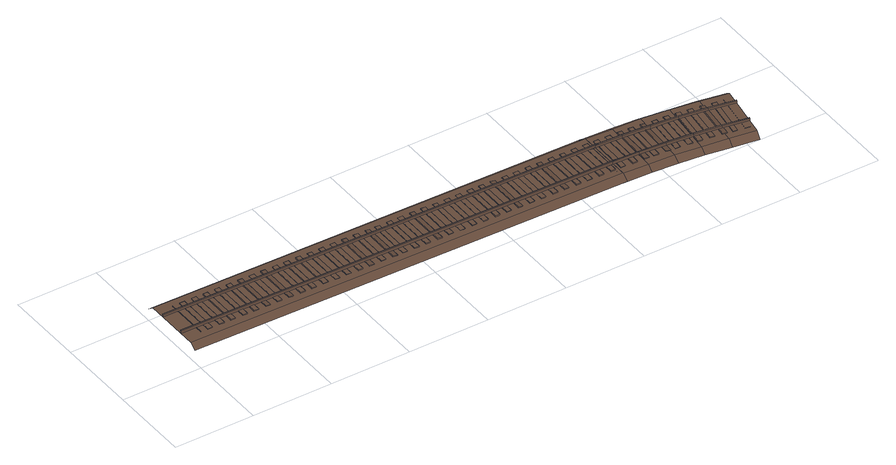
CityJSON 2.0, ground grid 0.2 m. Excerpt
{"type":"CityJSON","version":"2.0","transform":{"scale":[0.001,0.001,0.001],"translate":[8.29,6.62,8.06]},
"CityObjects":{
"railway1":{"type":"Railway","attributes":{"name":"Track-07","relativeToTerrain":"entirelyAboveTerrain","function":"1855"},"geometry":[{"type":"MultiSurface","lod":"3","boundaries":[[[0,1,2,3]],[[4,5,6,7]],[[8,4,7,9]],[[9,7,6,10]],[[5,11,10,6]],[[12,13,14,15]],[[11,8,9,10]],[[16,12,15,17]],[[17,15,14,18]],[[13,19,18,14]],[[20,21,22,23]],[[19,16,17,18]],[[24,20,23,25]],[[25,23,22,26]],[[21,27,26,22]],[[28,29,30,31]],[[27,24,25,26]],[[32,28,31,33]],[[33,31,30,34]],[[29,35,34,30]],[[36,37,38,39]],[[35,32,33,34]],[[40,36,39,41]],[[41,39,38,42]],[[37,43,42,38]],[[44,45,46,47]],[[43,40,41,42]],[[48,44,47,49]],[[49,47,46,50]],[[45,51,50,46]],[[52,53,54,55]],[[51,48,49,50]],[[56,52,55,57]],[[57,55,54,58]],[[53,59,58,54]],[[60,61,62,63]],[[59,56,57,58]],[[64,60,63,65]],[[65,63,62,66]],[[61,67,66,62]],[[68,69,70,71]],[[67,64,65,66]],[[72,68,71,73]],[[73,71,70,74]],[[69,75,74,70]],[[76,77,78,79]],[[75,72,73,74]],[[80,76,79,81]],[[81,79,78,82]],[[77,83,82,78]],[[84,85,86,87]],[[83,80,81,82]],[[88,84,87,89]],[[89,87,86,90]],[[85,91,90,86]],[[92,93,94,95]],[[91,88,89,90]],[[96,92,95,97]],[[97,95,94,98]],[[93,99,98,94]],[[100,101,102,103]],[[99,96,97,98]],[[104,100,103,105]],[[105,103,102,106]],[[101,107,106,102]],[[108,109,110,111]],[[107,104,105,106]],[[112,108,111,113]],[[113,111,110,114]],[[109,115,114,110]],[[116,117,118,119]],[[115,112,113,114]],[[120,116,119,121]],[[121,119,118,122]],[[117,123,122,118]],[[124,125,126,127]],[[123,120,121,122]],[[128,124,127,129]],[[129,127,126,130]],[[125,131,130,126]],[[132,133,134,135]],[[131,128,129,130]],[[136,137,138,139]],[[140,132,135,141]],[[141,135,134,142]],[[133,143,142,134]],[[144,145,146,147]],[[148,149,150,151]],[[149,152,153,150]],[[152,154,155,153]],[[143,140,141,142]],[[138,156,157,139]],[[158,144,147,159]],[[159,147,146,160]],[[161,162,163,164]],[[163,162,165,166]],[[145,167,160,146]],[[168,166,165,169]],[[170,171,172,173]],[[167,158,159,160]],[[174,175,157,156]],[[176,170,173,177]],[[177,173,172,178]],[[171,179,178,172]],[[180,181,182,183]],[[179,176,177,178]],[[184,180,183,185]],[[185,183,182,186]],[[181,187,186,182]],[[188,189,190,191]],[[187,184,185,186]],[[192,188,191,193]],[[193,191,190,194]],[[189,195,194,190]],[[196,197,198,199]],[[195,192,193,194]],[[200,196,199,201]],[[201,199,198,202]],[[197,203,202,198]],[[204,205,206,207]],[[203,200,201,202]],[[208,204,207,209]],[[209,207,206,210]],[[205,211,210,206]],[[212,213,214,215]],[[211,208,209,210]],[[216,212,215,217]],[[217,215,214,218]],[[213,219,218,214]],[[220,221,222,223]],[[219,216,217,218]],[[224,220,223,225]],[[225,223,222,226]],[[221,227,226,222]],[[228,229,230,231]],[[227,224,225,226]],[[232,228,231,233]],[[233,231,230,234]],[[229,235,234,230]],[[236,237,238,239]],[[235,232,233,234]],[[240,236,239,241]],[[241,239,238,242]],[[237,243,242,238]],[[244,245,246,247]],[[243,240,241,242]],[[248,244,247,249]],[[249,247,246,250]],[[245,251,250,246]],[[252,253,254,255]],[[251,248,249,250]],[[256,252,255,257]],[[257,255,254,258]],[[253,259,258,254]],[[260,261,262,263]],[[259,256,257,258]],[[264,260,263,265]],[[265,263,262,266]],[[261,267,266,262]],[[268,269,270,271]],[[267,264,265,266]],[[272,268,271,273]],[[273,271,270,274]],[[269,275,274,270]],[[276,277,278,279]],[[275,272,273,274]],[[280,276,279,281]],[[281,279,278,282]],[[277,283,282,278]],[[284,285,286,287]],[[283,280,281,282]],[[288,284,287,289]],[[289,287,286,290]],[[285,291,290,286]],[[292,293,294,295]],[[291,288,289,290]],[[296,292,295,297]],[[297,295,294,298]],[[293,299,298,294]],[[300,301,302,303]],[[299,296,297,298]],[[304,300,303,305]],[[305,303,302,306]],[[301,307,306,302]],[[308,309,310,311]],[[307,304,305,306]],[[312,308,311,313]],[[313,311,310,314]],[[315,316,317,318]],[[309,319,314,310]],[[320,321,322,323]],[[156,138,137,174]],[[316,315,324,325]],[[319,312,313,314]],[[326,320,323,327]],[[322,328,327,323]],[[329,330,331,332]],[[333,329,332,334]],[[335,333,334,336]],[[321,337,328,322]],[[338,339,340,341]],[[317,316,325,342]],[[337,326,327,328]],[[343,344,345,346]],[[347,338,341,348]],[[349,343,346,350]],[[351,349,350,352]],[[340,353,348,341]],[[339,354,353,340]],[[318,317,342,355]],[[356,357,358,359]],[[354,347,348,353]],[[360,356,359,361]],[[325,324,362,363]],[[358,364,361,359]],[[365,366,367,368]],[[357,369,364,358]],[[332,331,370,371]],[[334,332,371,372]],[[336,334,372,373]],[[369,360,361,364]],[[374,365,368,375]],[[367,376,375,368]],[[342,325,363,377]],[[366,378,376,367]],[[379,380,381,382]],[[346,345,383,384]],[[350,346,384,385]],[[352,350,385,386]],[[378,374,375,376]],[[387,379,382,388]],[[381,389,388,382]],[[355,342,377,390]],[[391,392,393,394]],[[380,395,389,381]],[[363,362,396,397]],[[395,387,388,389]],[[398,391,394,399]],[[371,370,400,401]],[[393,402,399,394]],[[372,371,401,403]],[[373,372,403,404]],[[392,405,402,393]],[[406,407,408,409]],[[377,363,397,410]],[[405,398,399,402]],[[411,406,409,412]],[[384,383,413,414]],[[385,384,414,415]],[[386,385,415,416]],[[408,417,412,409]],[[418,419,420,421]],[[407,422,417,408]],[[390,377,410,423]],[[397,396,424,425]],[[426,418,421,427]],[[422,411,412,417]],[[420,428,427,421]],[[429,430,431,432]],[[419,433,428,420]],[[401,400,434,435]],[[403,401,435,436]],[[404,403,436,437]],[[438,429,432,439]],[[433,426,427,428]],[[410,397,425,440]],[[431,441,439,432]],[[442,443,444,445]],[[430,446,441,431]],[[414,413,447,448]],[[415,414,448,449]],[[416,415,449,450]],[[451,442,445,452]],[[446,438,439,441]],[[425,424,453,454]],[[444,455,452,445]],[[456,457,458,459]],[[423,410,440,460]],[[443,461,455,444]],[[435,434,462,463]],[[436,435,463,464]],[[465,456,459,466]],[[437,436,464,467]],[[461,451,452,455]],[[458,468,466,459]],[[469,470,471,472]],[[457,473,468,458]],[[440,425,454,474]],[[475,469,472,476]],[[448,447,477,478]],[[473,465,466,468]],[[449,448,478,479]],[[450,449,479,480]],[[460,440,474,481]]]}]}
},
"vertices":[
[42,63,42],[42,171,42],[42,171,43],[42,63,43],[60,63,41],[72,63,41],[72,63,43],[60,63,43],[60,171,41],[60,171,43],[72,171,43],[72,171,41],[90,63,41],[102,63,41],[102,63,43],[90,63,43],[90,171,41],[90,171,43],[102,171,43],[102,171,41],[119,63,40],[131,63,40],[131,63,42],[119,63,42],[119,171,40],[119,171,42],[131,171,42],[131,171,40],[149,63,40],[161,63,40],[161,63,42],[149,63,42],[149,171,40],[149,171,42],[161,171,42],[161,171,40],[178,63,39],[190,63,39],[190,63,41],[178,63,41],[178,171,39],[178,171,41],[190,171,41],[190,171,39],[208,63,39],[220,63,38],[220,63,40],[208,63,41],[208,171,39],[208,171,41],[220,171,40],[220,171,38],[238,63,38],[250,63,38],[250,63,40],[238,63,40],[238,171,38],[238,171,40],[250,171,40],[250,171,38],[267,63,38],[279,63,36],[279,63,39],[267,63,40],[267,171,38],[267,171,40],[279,171,39],[279,171,36],[297,63,36],[309,63,36],[309,63,39],[297,63,39],[297,171,36],[297,171,39],[309,171,39],[309,171,36],[326,63,36],[338,63,36],[338,63,38],[326,63,38],[326,171,36],[326,171,38],[338,171,38],[338,171,36],[356,63,36],[368,63,36],[368,63,38],[356,63,38],[356,171,36],[356,171,38],[368,171,38],[368,171,36],[386,63,35],[398,63,35],[398,63,36],[386,63,36],[386,171,35],[386,171,36],[398,171,36],[398,171,35],[415,63,35],[427,63,35],[427,63,36],[415,63,36],[415,171,35],[415,171,36],[427,171,36],[427,171,35],[445,63,33],[457,63,33],[457,63,36],[445,63,36],[445,171,33],[445,171,36],[457,171,36],[457,171,33],[474,63,33],[486,63,33],[486,63,35],[474,63,36],[474,171,33],[474,171,36],[486,171,35],[486,171,33],[504,63,33],[516,63,33],[516,63,35],[504,63,35],[504,171,33],[504,171,35],[516,171,35],[516,171,33],[534,63,33],[546,63,32],[546,63,33],[534,63,35],[4,29,30],[1111,29,10],[1111,45,22],[4,45,42],[534,171,33],[534,171,35],[546,171,33],[546,171,32],[559,63,32],[571,63,32],[571,63,33],[559,63,33],[1117,81,24],[1117,81,30],[4,81,49],[4,81,43],[1117,85,30],[4,85,49],[1117,85,24],[4,85,43],[1111,189,22],[4,189,42],[559,171,32],[559,171,33],[571,171,33],[1117,149,24],[1117,149,30],[4,149,49],[4,149,43],[1117,153,30],[4,153,49],[571,171,32],[4,153,43],[1117,153,24],[589,63,32],[601,63,30],[601,63,33],[589,63,33],[1111,205,10],[4,205,30],[589,171,32],[589,171,33],[601,171,33],[601,171,30],[618,63,30],[630,63,30],[630,63,33],[618,63,33],[618,171,30],[618,171,33],[630,171,33],[630,171,30],[648,63,30],[660,63,30],[660,63,32],[648,63,33],[648,171,30],[648,171,33],[660,171,32],[660,171,30],[677,63,30],[689,63,30],[689,63,32],[677,63,32],[677,171,30],[677,171,32],[689,171,32],[689,171,30],[707,63,29],[719,63,29],[719,63,30],[707,63,30],[707,171,29],[707,171,30],[719,171,30],[719,171,29],[737,63,29],[749,63,29],[749,63,30],[737,63,30],[737,171,29],[737,171,30],[749,171,30],[749,171,29],[766,63,27],[778,63,27],[778,63,30],[766,63,30],[766,171,27],[766,171,30],[778,171,30],[778,171,27],[796,63,27],[808,63,27],[808,63,30],[796,63,30],[796,171,27],[796,171,30],[808,171,30],[808,171,27],[825,63,27],[837,63,27],[837,63,29],[825,63,29],[825,171,27],[825,171,29],[837,171,29],[837,171,27],[855,63,27],[867,63,26],[867,63,27],[855,63,29],[855,171,27],[855,171,29],[867,171,27],[867,171,26],[884,63,26],[896,63,26],[897,63,27],[885,63,27],[884,171,26],[885,171,27],[897,171,27],[896,171,26],[914,63,26],[926,63,25],[926,63,27],[914,63,27],[914,171,26],[914,171,27],[926,171,27],[926,171,25],[944,63,25],[956,63,25],[956,63,27],[944,63,27],[944,171,25],[944,171,27],[956,171,27],[956,171,25],[973,63,25],[985,63,24],[985,63,26],[973,63,27],[973,171,25],[973,171,27],[985,171,26],[985,171,24],[1003,63,24],[1015,63,24],[1015,63,26],[1003,63,26],[1003,171,24],[1003,171,26],[1015,171,26],[1015,171,24],[1032,63,23],[1044,63,23],[1044,63,25],[1032,63,25],[1032,171,23],[1032,171,25],[1044,171,25],[1044,171,23],[1062,63,23],[1074,63,23],[1074,63,25],[1062,63,25],[1062,171,23],[1062,171,25],[1074,171,25],[1074,171,23],[1092,63,22],[1104,63,22],[1104,63,24],[1092,63,24],[1092,171,22],[1092,171,24],[1104,171,24],[1102,29,10],[1103,45,22],[1105,189,22],[1105,205,10],[1104,171,22],[1117,62,22],[1129,62,22],[1129,62,24],[1117,62,24],[1173,27,9],[1174,43,20],[1119,170,22],[1119,170,24],[1131,170,24],[1098,81,30],[1098,81,24],[1175,79,23],[1175,79,29],[1098,85,30],[1175,83,29],[1098,85,24],[1175,83,23],[1131,170,22],[1147,62,20],[1159,62,20],[1159,62,23],[1147,62,23],[1179,187,20],[1099,149,30],[1099,149,24],[1177,147,23],[1177,147,29],[1149,170,20],[1149,170,23],[1099,153,30],[1178,151,29],[1099,153,24],[1177,151,23],[1161,170,23],[1161,170,20],[1179,203,9],[1177,61,20],[1189,61,20],[1189,61,22],[1177,61,23],[1178,169,20],[1178,169,23],[1238,24,7],[1239,40,19],[1190,169,22],[1200,60,20],[1212,59,20],[1212,59,22],[1200,60,22],[1190,169,20],[1242,76,20],[1242,76,27],[1242,80,27],[1242,80,20],[1206,168,20],[1206,168,22],[1218,167,22],[1249,184,19],[1218,167,20],[1230,59,20],[1242,58,19],[1242,58,20],[1230,59,22],[1246,144,20],[1247,144,27],[1247,148,27],[1247,148,20],[1235,166,20],[1235,166,22],[1247,166,20],[1250,200,7],[1253,57,19],[1265,56,19],[1265,56,20],[1253,57,20],[1247,166,19],[1303,18,6],[1304,34,17],[1263,164,19],[1263,164,20],[1308,70,20],[1308,70,26],[1275,163,20],[1309,74,26],[1309,74,20],[1275,163,19],[1283,54,19],[1295,53,17],[1295,53,20],[1283,54,20],[1319,178,17],[1292,162,17],[1292,162,20],[1315,138,20],[1315,138,26],[1316,142,26],[1316,142,20],[1304,161,20],[1307,52,17],[1318,51,17],[1319,51,20],[1307,52,20],[1304,161,17],[1321,193,6],[1367,10,4],[1369,26,17],[1320,159,17],[1320,159,20],[1332,158,20],[1336,49,17],[1348,47,17],[1348,47,19],[1336,49,20],[1332,158,17],[1375,62,19],[1375,62,25],[1375,66,25],[1375,66,19],[1349,156,17],[1349,156,19],[1390,169,16],[1361,154,19],[1365,45,17],[1377,43,17],[1377,43,19],[1365,45,19],[1361,154,17],[1384,129,19],[1384,129,25],[1385,133,25],[1385,133,19],[1378,152,17],[1379,152,19],[1431,0,4],[1434,16,16],[1390,151,17],[1389,41,16],[1401,40,16],[1401,40,17],[1389,41,17],[1392,185,4],[1390,151,16],[1441,52,17],[1441,52,23],[1441,55,23],[1406,148,16],[1406,148,17],[1441,55,17],[1418,146,17],[1418,37,16],[1430,35,16],[1430,35,17],[1418,37,17],[1418,146,16],[1459,158,14],[1435,144,16],[1435,144,17],[1452,118,17],[1452,118,23],[1453,122,23],[1453,122,17],[1462,174,3]
]}
